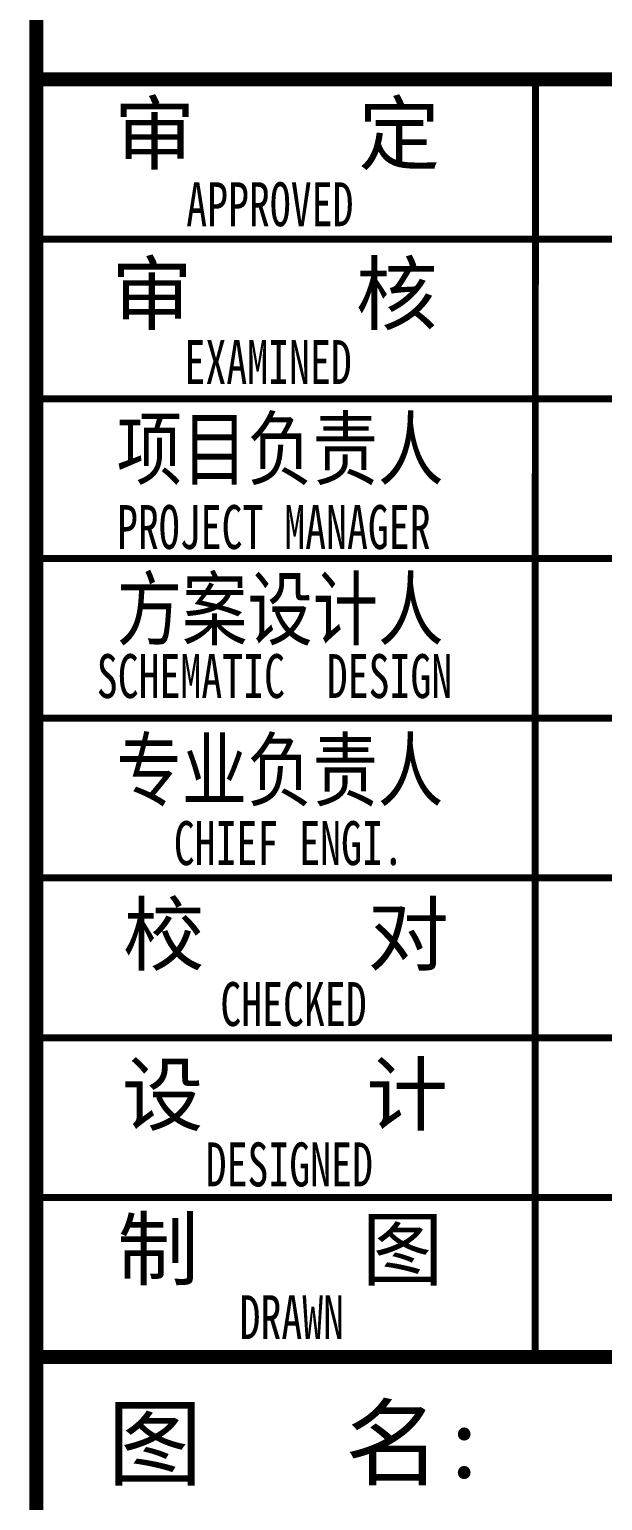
# Model space of a CAD drawing. Extents: x 491024 to 1725648, y 860327 to 1705161.
# Drawn here: x 602180 to 605052, y 969029 to 976398 of the extents above; entities that cross this region are included whole.
import ezdxf
from ezdxf.enums import TextEntityAlignment as Align

# ---------------------------------------------------------------- set-up
doc = ezdxf.new("R2010")
doc.units = 0
doc.header["$LTSCALE"] = 1000
doc.header["$MEASUREMENT"] = 0
doc.layers.add('图框', color=140, linetype='Continuous')
doc.layers.add('图签文字', color=147, linetype='Continuous')
doc.styles.add('建筑图签-1', font='simhei.ttf', dxfattribs={"width": 0.7})

# ---------------------------------------------------------------- blocks, each defined once
blk = doc.blocks.new('2q3q2342q35q2343r5q23rwetr')
at = {"layer": '图框'}
for points, const_width in [([(3527617.7, 3121310.1), (3527617.7, 3161310.1)], 70), ([(3534617.7, 3134510.4), (3527617.7, 3134510.4)], 70), ([(3527617.7, 3134510.4), (3534617.7, 3134510.4)], 70), ([(3530117.2, 3128110.4), (3530117.7, 3134510.4)], 35), ([(3527617.7, 3133710.4), (3534617.7, 3133710.4)], 35), ([(3527617.7, 3132910.4), (3534617.7, 3132910.4)], 35), ([(3527617.7, 3132110.4), (3534617.7, 3132110.4)], 35), ([(3527617.7, 3131310.4), (3534617.7, 3131310.4)], 35), ([(3527617.7, 3130510.4), (3534617.7, 3130510.4)], 35), ([(3527617.7, 3129710.4), (3534617.7, 3129710.4)], 35), ([(3527617.7, 3128910.4), (3534617.7, 3128910.4)], 35), ([(3527617.7, 3128110.4), (3534617.7, 3128110.4)], 70)]:
    blk.add_lwpolyline(points, dxfattribs=dict(at, const_width=const_width))
at = {"layer": '图签文字', "color": 7, "style": '建筑图签-1'}
for s, height, p in [('审    定', 300, (3528005.4, 3134089.3)), ('审    核', 300, (3527992.2, 3133287)), ('校    对', 300, (3528051, 3130078.3)), ('设    计', 300, (3528045.5, 3129276.6)), ('制    图', 300, (3528022.5, 3128501.8)), ('图   名:', 350, (3527973, 3127505.2))]:
    blk.add_text(s, height=height, dxfattribs=at).set_placement(p)
at = {"layer": '图签文字', "style": '建筑图签-1', "width": 0.7}
for s, p in [('APPROVED ', (3528368.3, 3133774.8)), ('EXAMINED  ', (3528359.7, 3132984.2, -1799)), ('PROJECT MANAGER', (3528021.5, 3132158.1, -1799)), ('SCHEMATIC  DESIGN', (3527920.3, 3131411.5, -1799))]:
    blk.add_text(s, height=220, dxfattribs=at).set_placement(p)
at = {"layer": '图签文字', "color": 7, "style": '建筑图签-1', "width": 0.8}
for s, p in [('项目负责人', (3528020.1, 3132510.8)), ('方案设计人', (3528020.1, 3131708.2)), ('专业负责人', (3528018.9, 3130901.7))]:
    blk.add_text(s, height=300, dxfattribs=at).set_placement(p)
at = {"layer": '图签文字', "style": '建筑图签-1', "width": 0.7}
for s, p in [('CHIEF ENGI.', (3528882.2, 3130684.9)), ('CHECKED  ', (3529010.7, 3129878.8)), ('DESIGNED ', (3528937.2, 3129075.6)), (' DRAWN   ', (3529002.2, 3128310.6))]:
    blk.add_text(s, height=220, dxfattribs=at).set_placement(p, align=Align.MIDDLE)

msp = doc.modelspace()

# ---------------------------------------------------------------- block references
at = {"layer": '图框'}
msp.add_blockref('2q3q2342q35q2343r5q23rwetr', (-2925402.8, -2158362.5), dxfattribs=at)

doc.saveas('drawing.dxf')
